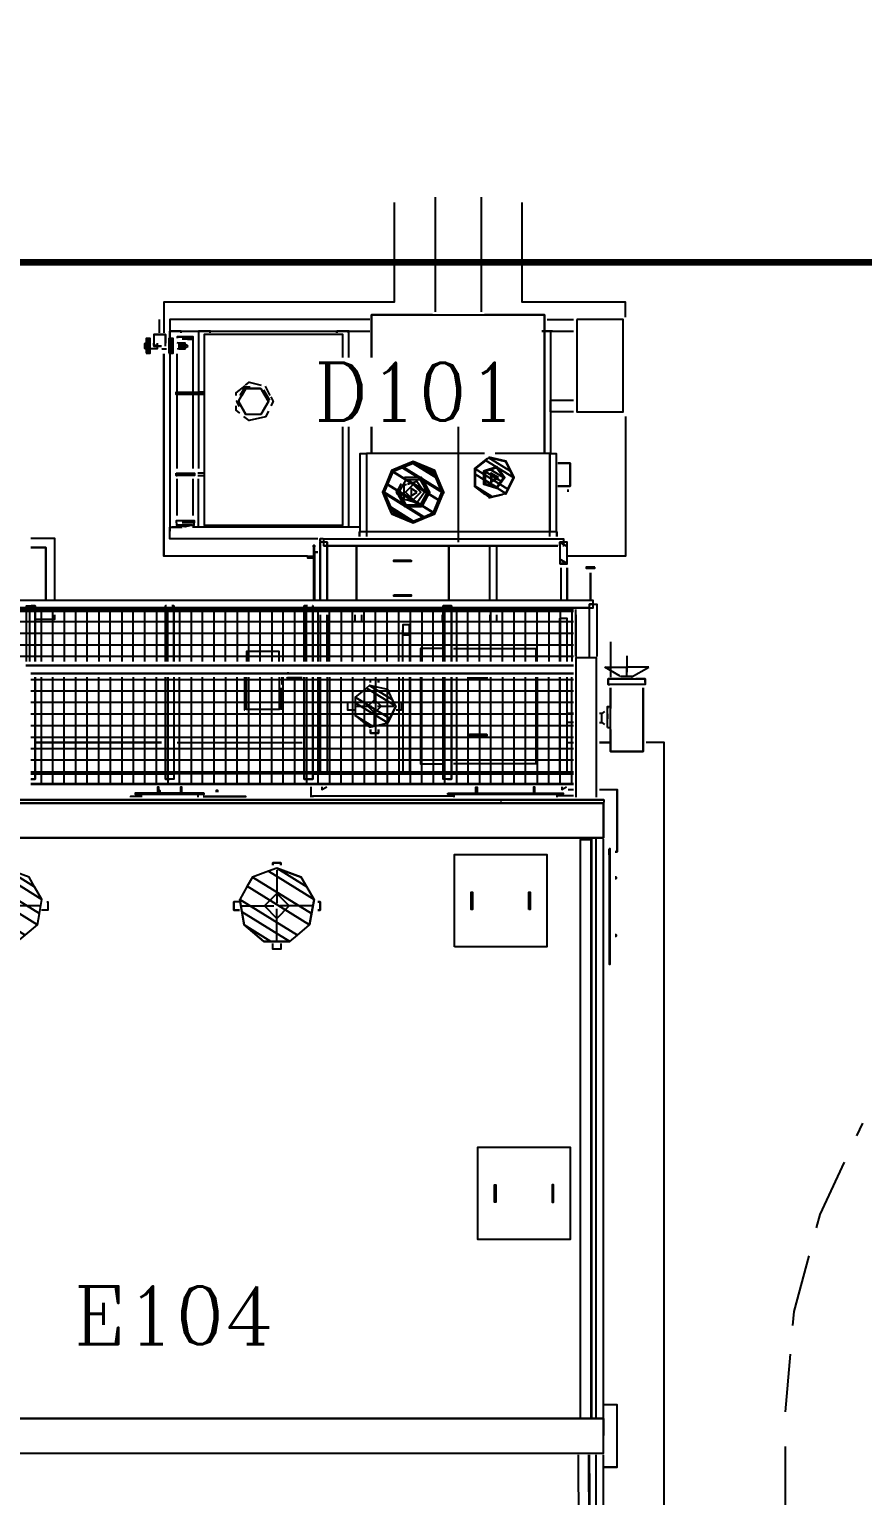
# Model space of a CAD drawing. Extents: x -57244 to 324435, y 15553 to 159369.
# Drawn here: x 77999 to 85223, y 43156 to 55857 of the extents above; entities that cross this region are included whole.
import ezdxf

# ---------------------------------------------------------------- set-up
doc = ezdxf.new("R2010")
doc.units = 0
doc.header["$LTSCALE"] = 2000
doc.header["$MEASUREMENT"] = 0
for name, pattern in [('DASHDOT', [1, 0.5, -0.25, 0, -0.25]), ('DASHED', [0.75, 0.5, -0.25]), ('HIDDEN', [0.375, 0.25, -0.125])]:
    doc.linetypes.add(name, pattern=pattern)
doc.layers.add('AREE PDL', color=7, linetype='CONTINUOUS', lineweight=100)
doc.layers.add('BASE', color=253, linetype='CONTINUOUS')
doc.styles.add('ROMANC', font='ROMANC', dxfattribs={"height": 0.2})

msp = doc.modelspace()

# ---------------------------------------------------------------- linework, layer by layer
at = {"layer": 'AREE PDL'}
msp.add_line((83760, 53837), (53072, 53837), dxfattribs=at)
msp.add_lwpolyline([(77752, 53837), (77752, 71949), (89323, 71949), (89323, 53837)], close=True, dxfattribs=at)
at = {"layer": 'BASE', "linetype": 'Continuous'}
for p, q in [((81516, 54403), (81516, 53409)), ((81916, 54403), (81916, 53409)), ((81916, 54403), (81916, 53409)), ((79166, 53494), (79166, 53228)), ((79129, 53228), (79129, 53344)), ((79129, 53228), (79129, 53344)), ((79306, 53244), (79216, 53244)), ((79216, 53228), (79216, 53244)), ((79316, 53244), (79216, 53244)), ((79235, 53244), (79325, 53244)), ((79566, 53244), (79466, 53244)), ((79506, 53244), (79596, 53244)), ((80756, 53244), (80666, 53244)), ((80666, 53244), (80766, 53244)), ((80771, 53244), (80681, 53244)), ((82443, 53244), (82516, 53244)), ((82506, 53244), (82443, 53244)), ((82506, 53244), (82443, 53244)), ((82516, 53244), (82443, 53244)), ((82443, 53244), (82516, 53244)), ((82489, 53344), (82715, 53344)), ((82489, 53344), (82715, 53344)), ((82534, 53244), (82489, 53244)), ((82489, 53244), (82715, 53244)), ((79001, 53093), (79001, 53135)), ((79144, 53114), (79079, 53114)), ((79129, 53114), (79144, 53114)), ((79294, 53138), (79280, 53141)), ((79421, 53174), (79370, 53174)), ((79166, 53047), (79166, 51294)), ((79216, 53047), (79216, 51556)), ((79294, 53090), (79280, 53088)), ((79281, 52053), (79281, 53047)), ((79506, 52714), (79461, 52714)), ((80084, 52641), (80031, 52731)), ((82516, 52634), (82516, 52544)), ((80048, 52501), (79904, 52468)), ((80966, 52415), (80966, 52189)), ((80966, 52189), (80966, 52415)), ((80922, 52184), (80922, 51511)), ((80922, 52184), (80922, 51465)), ((82512, 51465), (82512, 52184)), ((82512, 52184), (82512, 51511)), ((79271, 51994), (79280, 51994)), ((79281, 51646), (79281, 51963)), ((79421, 51646), (79421, 51963)), ((79506, 52014), (79461, 52014)), ((79461, 51994), (79506, 51994)), ((79461, 51994), (79506, 51994)), ((81247, 51963), (81254, 51974)), ((81405, 51963), (81449, 51886)), ((81940, 51916), (81940, 52034)), ((81181, 51848), (81195, 51872)), ((81223, 51921), (81221, 51917)), ((81221, 51917), (81223, 51921)), ((81591, 51848), (81585, 51833)), ((81981, 51800), (82100, 51827)), ((82100, 51827), (82037, 51812)), ((82666, 51872), (82666, 51851)), ((82666, 51872), (82666, 51851)), ((81107, 51737), (81133, 51675)), ((81223, 51775), (81246, 51737)), ((81449, 51810), (81407, 51737)), ((81526, 51691), (81564, 51782)), ((81178, 51645), (81174, 51646)), ((81268, 51607), (81326, 51583)), ((79216, 51544), (79216, 51511)), ((79306, 51544), (79235, 51544)), ((79316, 51544), (79235, 51544)), ((80862, 51544), (79415, 51544)), ((79566, 51544), (79466, 51544)), ((79566, 51544), (79466, 51544)), ((79566, 51544), (79476, 51544)), ((79566, 51544), (79566, 51556)), ((80521, 51420), (80521, 51444)), ((80545, 51444), (80521, 51444)), ((80666, 51544), (80666, 51556)), ((80766, 51556), (80766, 51544)), ((80860, 51465), (80860, 51504)), ((82566, 51504), (80866, 51504)), ((82572, 51504), (82572, 51465)), ((80551, 51383), (82579, 51383)), ((80835, 51375), (80835, 50923)), ((80835, 50923), (80835, 51375)), ((81635, 51375), (81635, 50923)), ((81635, 50923), (81635, 51375)), ((81991, 50923), (81991, 51375)), ((82051, 50923), (82051, 51375)), ((82630, 51383), (82624, 51383)), ((80471, 50923), (80471, 51239)), ((82661, 51230), (82598, 51230)), ((82607, 51194), (82607, 50923)), ((82662, 51194), (82662, 50923)), ((82662, 50923), (82662, 51194)), ((82864, 51149), (82864, 50923)), ((82864, 51149), (82864, 50923)), ((82864, 50923), (82864, 51149)), ((82864, 50923), (82864, 51149)), ((82864, 51149), (82864, 50923)), ((82864, 51149), (82864, 50923)), ((82864, 50923), (82864, 51149)), ((82864, 51149), (82864, 50923)), ((77098, 50818), (82715, 50818)), ((82715, 50826), (77109, 50826)), ((82850, 50847), (77135, 50847)), ((77976, 50863), (78049, 50863)), ((78049, 50818), (77976, 50818)), ((78001, 50833), (78001, 50381)), ((78101, 50833), (78101, 50381)), ((78201, 50833), (78201, 50381)), ((78301, 50833), (78301, 50381)), ((78401, 50833), (78401, 50381)), ((78501, 50381), (78501, 50833)), ((78601, 50833), (78601, 50381)), ((78701, 50381), (78701, 50833)), ((78801, 50833), (78801, 50381)), ((78901, 50381), (78901, 50833)), ((79001, 50381), (79001, 50833)), ((79101, 50833), (79101, 50381)), ((79180, 50863), (79180, 50381)), ((79253, 50818), (79180, 50818)), ((79201, 50381), (79201, 50833)), ((79253, 50863), (79235, 50863)), ((79253, 50381), (79253, 50863)), ((79301, 50833), (79301, 50381)), ((79401, 50833), (79401, 50381)), ((79501, 50381), (79501, 50833)), ((79601, 50381), (79601, 50833)), ((79701, 50381), (79701, 50833)), ((79801, 50833), (79801, 50381)), ((79901, 50381), (79901, 50833)), ((80001, 50381), (80001, 50833)), ((80101, 50833), (80101, 50381)), ((80201, 50381), (80201, 50833)), ((80301, 50381), (80301, 50833)), ((80456, 50818), (80383, 50818)), ((80401, 50381), (80401, 50833)), ((80456, 50863), (80456, 50381)), ((80501, 50833), (80501, 50381)), ((80601, 50381), (80601, 50833)), ((80701, 50833), (80701, 50381)), ((80801, 50381), (80801, 50833)), ((80901, 50381), (80901, 50833)), ((81001, 50381), (81001, 50833)), ((81101, 50381), (81101, 50833)), ((81201, 50381), (81201, 50833)), ((81301, 50833), (81301, 50381)), ((81401, 50833), (81401, 50381)), ((81501, 50381), (81501, 50833)), ((81659, 50863), (81586, 50863)), ((81586, 50818), (81659, 50818)), ((81601, 50381), (81601, 50833)), ((81701, 50833), (81701, 50381)), ((81801, 50381), (81801, 50833)), ((81901, 50381), (81901, 50833)), ((82001, 50381), (82001, 50833)), ((82101, 50381), (82101, 50833)), ((82201, 50381), (82201, 50833)), ((82301, 50381), (82301, 50833)), ((82401, 50381), (82401, 50833)), ((82501, 50833), (82501, 50381)), ((82601, 50833), (82601, 50381)), ((82701, 50833), (82701, 50381)), ((82736, 50426), (82736, 50833)), ((82855, 50879), (82917, 50879)), ((82886, 50878), (82886, 50910)), ((82715, 50726), (75709, 50726)), ((80520, 50787), (80520, 50381)), ((80520, 50787), (80520, 50381)), ((80582, 50381), (80582, 50787)), ((80582, 50787), (80582, 50381)), ((82598, 50381), (82598, 50754)), ((82736, 50787), (82736, 50426)), ((75709, 50626), (82715, 50626)), ((81236, 50381), (81236, 50652)), ((81296, 50652), (81296, 50607)), ((81296, 50607), (81296, 50381)), ((75709, 50526), (82715, 50526)), ((82715, 50426), (75709, 50426)), ((83178, 50432), (83178, 50332)), ((82715, 50348), (77969, 50348)), ((77969, 50348), (82715, 50348)), ((82823, 50413), (82736, 50413)), ((83121, 50255), (82988, 50332)), ((83178, 50332), (83178, 50290)), ((83178, 50245), (83178, 50332)), ((83217, 50245), (83368, 50332)), ((82715, 50278), (78014, 50278)), ((78014, 50278), (82715, 50278)), ((78014, 50226), (82715, 50226)), ((78101, 50245), (78101, 49318)), ((78201, 50245), (78201, 49318)), ((78301, 49318), (78301, 50245)), ((78401, 50245), (78401, 49318)), ((78501, 49318), (78501, 50245)), ((78601, 49318), (78601, 50245)), ((78701, 50245), (78701, 49318)), ((78801, 50245), (78801, 49318)), ((78901, 50245), (78901, 49318)), ((79001, 49318), (79001, 50245)), ((79101, 49318), (79101, 50245)), ((79180, 50245), (79180, 49363)), ((79180, 50245), (79180, 49363)), ((79201, 50245), (79201, 49318)), ((79253, 50245), (79253, 49363)), ((79301, 49318), (79301, 50245)), ((79401, 50245), (79401, 49318)), ((79501, 49318), (79501, 50245)), ((79601, 49318), (79601, 50245)), ((79701, 50245), (79701, 49318)), ((79801, 49318), (79801, 50245)), ((79883, 49966), (79883, 50245)), ((79901, 49318), (79901, 50245)), ((80001, 49318), (80001, 50245)), ((80101, 49318), (80101, 50245)), ((80201, 49318), (80201, 50245)), ((80240, 50290), (80240, 50281)), ((80364, 50241), (80240, 50241)), ((80301, 49318), (80301, 50245)), ((80383, 50245), (80383, 49363)), ((80401, 50245), (80401, 49318)), ((80456, 49363), (80456, 50245)), ((80501, 50245), (80501, 49318)), ((80520, 50245), (80520, 49432)), ((80520, 49432), (80520, 50245)), ((80582, 50245), (80582, 49432)), ((80582, 50245), (80582, 49432)), ((80601, 50245), (80601, 49318)), ((80701, 49318), (80701, 50245)), ((80801, 50245), (80801, 49318)), ((80901, 50245), (80901, 49318)), ((81001, 50245), (81001, 49318)), ((81026, 50200), (81026, 50226)), ((81101, 50245), (81101, 49318)), ((81201, 50245), (81201, 49318)), ((81236, 50245), (81236, 49432)), ((81296, 50245), (81296, 49432)), ((81301, 50245), (81301, 49318)), ((81401, 49318), (81401, 50245)), ((81501, 50245), (81501, 49318)), ((81586, 49363), (81586, 50245)), ((81601, 49318), (81601, 50245)), ((81659, 50245), (81659, 49363)), ((81701, 50245), (81701, 49318)), ((81801, 50245), (81801, 49318)), ((81901, 50245), (81901, 49318)), ((82001, 49318), (82001, 50245)), ((82101, 50245), (82101, 49318)), ((82201, 49318), (82201, 50245)), ((82301, 49318), (82301, 50245)), ((82401, 50245), (82401, 49318)), ((82501, 49318), (82501, 50245)), ((82598, 50245), (82598, 49432)), ((82598, 49432), (82598, 50245)), ((82601, 49318), (82601, 50245)), ((82661, 49432), (82661, 50245)), ((82701, 49318), (82701, 50245)), ((82736, 50245), (82736, 49206)), ((82715, 50126), (78014, 50126)), ((80991, 50019), (80991, 50161)), ((83037, 50155), (83037, 49974)), ((82715, 50026), (78014, 50026)), ((82715, 49926), (78014, 49926)), ((80184, 49963), (80184, 49963)), ((80824, 49994), (80966, 49994)), ((80991, 49827), (80991, 49969)), ((81016, 49994), (81158, 49994)), ((81176, 49994), (81106, 49850)), ((82715, 49932), (82669, 49932)), ((82986, 49949), (82962, 49932)), ((83012, 49992), (83031, 49992)), ((78014, 49826), (82715, 49826)), ((82715, 49852), (82669, 49852)), ((82962, 49852), (82986, 49836)), ((78014, 49726), (82715, 49726)), ((79144, 49679), (78059, 49679)), ((78059, 49679), (79144, 49679)), ((79280, 49679), (80364, 49679)), ((79280, 49679), (80364, 49679)), ((82669, 49679), (82715, 49679)), ((82669, 49679), (82715, 49679)), ((83031, 49679), (82941, 49679)), ((82941, 49679), (83031, 49679)), ((82715, 49626), (78014, 49626)), ((82715, 49526), (78014, 49526)), ((78014, 49426), (82715, 49426)), ((82715, 49409), (78014, 49409)), ((78014, 49409), (78049, 49409)), ((78014, 49409), (79189, 49409)), ((79189, 49409), (78014, 49409)), ((79180, 49409), (79253, 49409)), ((80410, 49409), (79235, 49409)), ((80410, 49409), (79235, 49409)), ((80456, 49409), (80383, 49409)), ((82715, 49409), (80455, 49409)), ((80455, 49409), (82715, 49409)), ((81586, 49409), (81659, 49409)), ((78014, 49363), (78049, 49363)), ((78014, 49326), (82715, 49326)), ((82715, 49318), (78014, 49318)), ((82715, 49318), (78014, 49318)), ((78014, 49318), (82715, 49318)), ((79180, 49363), (79214, 49363)), ((79253, 49363), (79218, 49363)), ((80441, 49206), (80441, 49296)), ((80441, 49206), (80441, 49296)), ((81620, 49363), (81586, 49363)), ((81659, 49363), (81586, 49363)), ((81870, 49292), (81870, 49251)), ((82976, 49154), (75456, 49154)), ((78963, 49213), (78876, 49213)), ((78916, 49242), (78916, 49233)), ((79506, 49213), (79876, 49213)), ((81626, 49242), (81626, 49233)), ((82715, 49219), (82579, 49219)), ((82669, 49274), (82715, 49274)), ((82914, 43827), (82914, 48844)), ((82976, 43827), (82976, 48844)), ((83026, 48708), (83026, 48759)), ((80145, 48591), (80356, 48515)), ((80145, 48573), (80145, 48289)), ((80468, 48321), (80429, 48100)), ((78096, 48264), (77811, 48264)), ((79836, 48264), (80120, 48264)), ((80145, 47954), (80145, 48239)), ((80455, 48264), (80170, 48264)), ((77898, 47956), (78070, 48100)), ((75456, 43824), (82976, 43824)), ((82976, 43824), (82976, 43678)), ((83096, 43944), (82986, 43944)), ((75456, 43524), (82976, 43524)), ((82756, 43511), (82776, 39986)), ((82846, 43511), (82866, 39986)), ((82846, 43511), (82866, 39986)), ((82876, 39986), (82856, 43511)), ((82876, 39986), (82856, 43511)), ((82914, 39986), (82914, 43511)), ((82976, 39986), (82976, 43511)), ((83096, 43404), (82986, 43404))]:
    msp.add_line(p, q, dxfattribs=at)
at = {"layer": 'BASE', "linetype": 'DASHDOT'}
for p, q in [((81716, 52414), (81716, 51234)), ((83037, 50551), (83037, 50245))]:
    msp.add_line(p, q, dxfattribs=at)
at = {"layer": 'BASE', "linetype": 'DASHED'}
msp.add_line((84553, 32083), (84553, 43883), dxfattribs=at)
at = {"layer": 'BASE', "linetype": 'Continuous'}
for points in [[(81161, 54358), (81161, 53494), (79166, 53494), (79166, 53228)], [(83166, 53364), (83166, 53494), (82271, 53494), (82271, 54358)], [(81494, 53384), (80966, 53384), (80966, 53015)], [(80966, 53015), (80966, 53384), (82466, 53384), (82466, 52189)], [(82466, 52189), (82466, 53384), (81946, 53384)], [(80952, 53344), (79216, 53344), (79216, 53244), (80952, 53244)], [(80952, 53344), (79216, 53344), (79216, 53273)], [(79216, 53183), (79216, 53244), (79306, 53244)], [(79316, 53228), (79316, 53244), (79216, 53244), (79216, 53183)], [(79566, 53228), (79566, 53244), (79466, 53244), (79466, 52053)], [(79566, 53228), (79566, 53244), (79476, 53244)], [(80666, 53228), (80666, 53244), (80766, 53244), (80766, 53015)], [(80766, 53228), (80766, 53244), (80666, 53244), (80666, 53228)], [(80766, 53244), (80666, 53244), (80666, 53244)], [(80666, 53228), (80666, 53244), (80756, 53244)], [(82443, 53244), (82516, 53244), (82516, 52189)], [(79009, 53135), (79001, 53135), (79001, 53114), (79001, 53093), (79009, 53093)], [(79009, 53135), (79001, 53135), (79001, 53114), (79001, 53093), (79009, 53093)], [(79107, 53138), (79107, 53114), (79107, 53089), (79047, 53089), (79047, 53114), (79047, 53139), (79054, 53139)], [(79179, 53114), (79179, 53214), (79079, 53214), (79079, 53114), (79144, 53114)], [(79079, 53214), (79179, 53214), (79179, 53138)], [(79107, 53119), (79079, 53119), (79079, 53138)], [(79150, 53092), (79150, 53089), (79189, 53089)], [(79210, 53138), (79210, 53114), (79210, 53092)], [(79228, 53138), (79228, 53114), (79228, 53092)], [(79246, 53092), (79246, 53114), (79246, 53138)], [(79246, 53092), (79246, 53114), (79246, 53138)], [(79281, 53194), (79351, 53194), (79421, 53194)], [(79370, 53174), (79421, 53174), (79421, 53194), (79351, 53194), (79281, 53194), (79281, 53183)], [(79421, 52053), (79421, 53174), (79351, 53174), (79325, 53174)], [(80716, 53015), (80716, 53214), (79516, 53214), (79516, 52053)], [(80716, 53015), (80716, 53214), (79516, 53214), (79516, 51564), (80716, 51564), (80716, 52415)], [(80410, 51294), (79166, 51294), (79166, 53047)], [(79216, 53047), (79216, 51544), (79316, 51544), (79316, 51556)], [(79280, 52694), (79271, 52694), (79271, 52714), (79280, 52714)], [(79506, 52694), (79431, 52694), (79431, 52714), (79506, 52714)], [(79867, 52770), (79789, 52708), (79789, 52686)], [(79816, 52641), (79877, 52747), (80007, 52747), (80072, 52634), (80007, 52522), (79877, 52522), (79812, 52634)], [(79827, 52686), (79870, 52760), (79913, 52760)], [(79842, 52686), (79877, 52747), (80003, 52747)], [(80003, 52747), (79877, 52747), (79842, 52686)], [(79874, 52776), (79904, 52800), (80009, 52776)], [(80024, 52550), (80072, 52634), (80016, 52731)], [(80016, 52731), (80072, 52634), (80024, 52550)], [(80087, 52686), (80048, 52767), (80048, 52767)], [(79789, 52595), (79789, 52560), (79822, 52534)], [(79822, 52591), (79797, 52634), (79801, 52641)], [(79877, 52522), (79812, 52634), (79816, 52641)], [(79816, 52641), (79812, 52634), (79877, 52522)], [(80093, 52673), (80112, 52634), (80093, 52595)], [(82715, 52544), (82516, 52544), (82516, 52644), (82715, 52644)], [(82534, 52544), (82516, 52544), (82516, 52644)], [(82715, 52544), (82516, 52544), (82516, 52634)], [(80072, 52550), (80048, 52501), (79904, 52468), (79859, 52505)], [(83166, 52505), (83166, 51294), (82669, 51294)], [(79516, 51963), (79516, 51564), (80716, 51564), (80716, 52415)], [(80766, 52415), (80766, 51544), (80666, 51544), (80666, 51556)], [(80867, 51511), (80867, 52184), (80922, 52184), (80922, 51511)], [(80867, 51511), (80867, 52184), (80922, 52184), (80922, 51511)], [(81946, 52184), (80922, 52184), (80922, 51465)], [(81268, 52089), (81326, 52113), (81494, 52044)], [(81972, 52143), (81859, 52053), (81859, 51897), (81947, 51827)], [(82127, 51833), (82133, 51834), (82201, 51975), (82133, 52116), (81981, 52151)], [(82512, 51511), (82512, 52184), (82037, 52184)], [(82512, 51465), (82512, 52184), (82567, 52184), (82567, 51511)], [(82579, 52101), (82687, 52101), (82687, 51901), (82579, 51901)], [(82579, 51901), (82687, 51901), (82687, 52101), (82579, 52101)], [(79566, 51556), (79566, 51544), (79466, 51544), (79466, 51963)], [(81178, 52052), (81139, 52036), (81127, 52008)], [(81219, 51782), (81254, 51723), (81399, 51723), (81471, 51848), (81399, 51974), (81254, 51974), (81247, 51963)], [(82065, 52053), (82121, 51975), (82052, 51880), (81940, 51916), (81940, 52034), (82052, 52070)], [(81946, 52036), (82052, 52070), (82121, 51975), (82052, 51880), (81946, 51914)], [(81221, 51917), (81181, 51848), (81219, 51782)], [(81193, 51827), (81181, 51848), (81195, 51872)], [(81268, 51915), (81245, 51907), (81245, 51789), (81268, 51782)], [(81268, 51857), (81260, 51848), (81268, 51840)], [(81277, 51917), (81357, 51943), (81426, 51848), (81357, 51753), (81269, 51782)], [(81314, 51795), (81326, 51782), (81392, 51848), (81326, 51914)], [(79280, 51584), (79275, 51584), (79275, 51604), (79351, 51604), (79427, 51604), (79427, 51584), (79351, 51584), (79325, 51584)], [(79280, 51584), (79275, 51584), (79275, 51564), (79351, 51564), (79427, 51564), (79427, 51584), (79415, 51584)], [(78222, 50923), (78222, 51448), (78014, 51448)], [(78222, 50923), (78222, 51448), (78014, 51448)], [(80500, 51444), (79216, 51444), (79216, 51544), (79325, 51544)], [(79415, 51563), (79351, 51549), (79281, 51564), (79351, 51564), (79415, 51564)], [(79415, 51564), (79351, 51564), (79281, 51564)], [(79566, 51544), (79566, 51544), (79466, 51544)], [(80545, 51444), (80521, 51444), (80521, 51442), (80521, 51420)], [(82579, 51383), (80551, 51383), (80551, 51445), (82630, 51445), (82630, 51383), (82624, 51383)], [(80756, 51544), (80666, 51544), (80666, 51556)], [(82572, 51465), (82572, 51504), (80860, 51504), (80860, 51465)], [(78014, 51368), (78142, 51368), (78142, 50923)], [(78142, 50923), (78142, 51368), (78014, 51368)], [(80462, 51375), (80462, 51385), (80471, 51385), (80471, 51375)], [(80471, 50923), (80471, 51385), (80462, 51385), (80462, 50923)], [(80500, 51330), (80471, 51330), (80471, 50923)], [(80471, 51330), (80471, 51330), (80500, 51330)], [(80520, 50923), (80520, 51414), (80520, 51415)], [(80582, 51415), (80520, 51415), (80520, 50923)], [(80582, 50923), (80582, 51414), (80582, 51415), (80582, 50923)], [(82598, 51383), (82598, 51415), (82630, 51415), (82630, 51415)], [(80455, 51291), (80412, 51291), (80412, 51279), (80455, 51279)], [(80455, 51291), (80412, 51291), (80412, 51279)], [(77135, 50847), (82886, 50847), (82886, 50910), (77191, 50910)], [(77976, 50381), (77976, 50863), (78049, 50863), (78049, 50381)], [(78049, 50381), (78049, 50863), (78015, 50863)], [(79189, 50863), (79180, 50863), (79180, 50381)], [(79180, 50381), (79180, 50863), (79189, 50863)], [(79235, 50863), (79253, 50863), (79253, 50381)], [(80410, 50863), (80383, 50863), (80383, 50381)], [(80410, 50863), (80383, 50863), (80383, 50381)], [(80383, 50381), (80383, 50863), (80410, 50863)], [(80456, 50381), (80456, 50863), (80455, 50863)], [(80455, 50863), (80456, 50863), (80456, 50381)], [(80456, 50381), (80456, 50863), (80455, 50863)], [(81659, 50381), (81659, 50863), (81586, 50863), (81586, 50381)], [(81586, 50381), (81586, 50863), (81620, 50863)], [(81625, 50863), (81659, 50863), (81659, 50381)], [(81659, 50381), (81659, 50863), (81625, 50863)], [(82855, 50426), (82855, 50879), (82917, 50879), (82917, 50426)], [(82855, 50847), (82855, 50879), (82886, 50879)], [(82886, 50879), (82855, 50879), (82855, 50867)], [(78059, 50748), (78222, 50748), (78222, 50787)], [(78059, 50748), (78222, 50748), (78222, 50787)], [(80821, 50787), (80821, 50729), (80881, 50729), (80881, 50787)], [(81296, 50607), (81296, 50699), (81236, 50699), (81236, 50607)], [(81585, 50729), (81581, 50729), (81581, 50787)], [(81991, 50787), (81991, 50729), (82051, 50729), (82051, 50787)], [(82661, 50381), (82661, 50755), (82598, 50755), (82598, 50381)], [(81236, 50652), (81236, 50614), (81296, 50614)], [(80165, 50381), (80165, 50469), (79883, 50469), (79883, 50381)], [(81585, 50494), (81391, 50494), (81391, 50381)], [(81675, 50494), (82391, 50494), (82391, 50381)], [(82916, 49206), (82916, 50413), (82736, 50413), (82736, 49206)], [(82916, 50413), (82736, 50413), (82736, 50381)], [(82916, 49206), (82916, 50413), (82829, 50413)], [(82988, 50332), (83044, 50332), (83178, 50332)], [(82988, 50332), (83044, 50332), (83178, 50332)], [(83368, 50332), (83312, 50332), (83178, 50332)], [(83368, 50332), (83312, 50332), (83178, 50332)], [(78014, 49363), (78049, 49363), (78049, 50245)], [(78049, 50245), (78049, 49363), (78015, 49363)], [(79253, 50245), (79253, 49363), (79180, 49363), (79180, 50245)], [(79864, 50245), (79864, 49963), (79867, 49963)], [(79864, 50245), (79864, 49963), (79867, 49963)], [(80165, 50245), (80165, 49966), (79883, 49966), (79883, 50245)], [(80190, 50200), (80190, 50185), (80184, 50185)], [(80190, 50185), (80190, 50222), (80190, 50245)], [(80240, 50245), (80240, 50241), (80229, 50233)], [(80456, 50245), (80456, 49363), (80383, 49363), (80383, 50245)], [(80383, 49363), (80456, 49363), (80456, 50245)], [(80383, 50245), (80383, 49363), (80417, 49363)], [(80422, 49363), (80456, 49363), (80456, 50245)], [(80956, 50200), (80956, 50226), (81026, 50226), (81026, 50200)], [(81391, 50245), (81391, 49494), (81585, 49494)], [(81659, 50245), (81659, 49363), (81586, 49363), (81586, 50245)], [(81625, 49363), (81659, 49363), (81659, 50245)], [(82391, 50245), (82391, 49494), (81675, 49494)], [(81816, 50245), (81816, 50238), (81966, 50238), (81966, 50245)], [(81966, 50245), (81966, 50238), (81816, 50238), (81816, 50245)], [(83121, 50232), (83018, 50232), (83018, 50182), (83031, 50182)], [(83228, 50252), (83178, 50252), (83128, 50252)], [(83128, 50245), (83128, 50252), (83178, 50252), (83228, 50252), (83228, 50245)], [(83338, 50200), (83338, 50232), (83257, 50232)], [(80184, 49963), (80184, 49963), (80184, 50155)], [(83319, 50155), (83319, 49602), (83037, 49602), (83037, 50155)], [(83037, 49793), (83037, 49602), (83319, 49602), (83319, 50155)], [(80816, 49959), (80759, 49959), (80759, 50029), (80816, 50029)], [(81178, 50029), (81223, 50029), (81223, 49959), (81178, 49959)], [(81178, 50029), (81223, 50029), (81223, 49959), (81178, 49959)], [(82941, 49852), (82962, 49852), (82962, 49892), (82962, 49932), (82941, 49932)], [(83012, 49811), (83012, 49923), (83012, 49992), (83012, 49974)], [(83012, 49929), (83012, 49923), (83012, 49884)], [(83012, 49929), (83012, 49892), (83012, 49884)], [(81026, 49793), (81026, 49762), (80956, 49762), (80956, 49793)], [(80956, 49793), (80956, 49762), (81026, 49762), (81026, 49793)], [(83012, 49811), (83012, 49811), (83031, 49811)], [(74931, 38133), (74931, 34689), (83501, 34689), (83501, 49679), (83347, 49679)], [(74931, 38133), (74931, 34689), (83501, 34689), (83501, 49679), (83347, 49679)], [(79122, 49251), (79122, 49292), (79110, 49292), (79110, 49251)], [(79122, 49251), (79122, 49292), (79110, 49292)], [(79322, 49251), (79322, 49292), (79310, 49292), (79310, 49251)], [(80535, 49296), (80535, 49272), (80577, 49296)], [(81870, 49251), (81870, 49292), (81882, 49292), (81882, 49251)], [(82382, 49251), (82382, 49292), (82370, 49292), (82370, 49251)], [(82614, 49296), (82614, 49272), (82655, 49296)], [(75452, 49160), (75452, 49183), (79216, 49183), (82980, 49183), (82980, 49160)], [(82980, 49183), (79216, 49183), (75452, 49183)], [(75456, 49154), (75456, 48854), (82976, 48854), (82976, 49154)], [(78963, 49213), (78876, 49213), (78876, 49206)], [(78971, 49206), (78971, 49233), (79461, 49233), (79461, 49206)], [(79132, 49251), (79132, 49263), (79120, 49263)], [(79120, 49251), (79120, 49263), (79132, 49263), (79132, 49251)], [(79876, 49206), (79876, 49213), (79506, 49213)], [(79632, 49251), (79632, 49263), (79620, 49263), (79620, 49251)], [(79632, 49251), (79632, 49263), (79620, 49263), (79620, 49251)], [(80457, 49206), (80457, 49219), (81675, 49219)], [(81681, 49206), (81681, 49233), (82571, 49233), (82571, 49206)], [(82082, 49174), (82089, 49174), (82089, 49179), (82082, 49179)], [(82941, 49274), (83096, 49274), (83096, 48734), (83076, 48734)], [(83076, 48734), (83096, 48734), (83096, 49274)], [(82976, 48999), (82976, 48854), (75456, 48854)], [(82976, 48999), (82976, 48854), (75456, 48854), (75456, 48999)], [(82876, 43827), (82876, 48839), (82776, 48839)], [(82776, 43827), (82776, 48839), (82866, 48839), (82866, 43827)], [(82876, 43827), (82876, 48839), (82866, 48839), (82866, 43827)], [(83026, 47805), (83026, 47759), (83035, 47759), (83035, 48759)], [(80110, 48618), (80110, 48638), (80180, 48638), (80180, 48618)], [(80180, 48618), (80180, 48638), (80110, 48638), (80110, 48618)], [(83076, 48515), (83085, 48515), (83085, 48503), (83076, 48503)], [(83076, 48503), (83085, 48503), (83085, 48515), (83076, 48515)], [(78150, 48299), (78161, 48299), (78161, 48229), (78105, 48229)], [(79822, 48229), (79771, 48229), (79771, 48299)], [(79822, 48299), (79771, 48299), (79771, 48229), (79822, 48229)], [(80257, 47956), (80033, 47956), (79862, 48100), (79823, 48321)], [(80500, 48299), (80520, 48299), (80520, 48229), (80500, 48229)], [(80500, 48229), (80520, 48229), (80520, 48299), (80500, 48299)], [(83076, 48003), (83085, 48003), (83085, 48015), (83076, 48015)], [(83085, 48015), (83085, 48003), (83076, 48003)], [(80180, 47940), (80180, 47889), (80110, 47889), (80110, 47940)], [(80180, 47940), (80180, 47889), (80110, 47889), (80110, 47940)], [(75456, 43824), (82976, 43824), (82976, 43678)], [(82986, 43404), (83096, 43404), (83096, 43944), (82986, 43944)]]:
    msp.add_lwpolyline(points, dxfattribs=at)
for points in [[(82746, 53344), (82746, 52544), (83146, 52544), (83146, 53344)], [(79375, 53114), (79339, 53135), (79339, 53093)], [(79271, 52694), (79271, 52714), (79431, 52714), (79431, 52694)], [(79271, 52014), (79431, 52014), (79431, 51994), (79271, 51994)], [(82066, 51975), (81999, 52014), (81999, 51936)], [(82051, 51975), (82006, 52001), (82006, 51949)], [(81326, 51782), (81392, 51848), (81326, 51914), (81260, 51848)], [(81361, 51848), (81309, 51879), (81309, 51818)], [(81310, 51260), (81310, 51248), (81160, 51248), (81160, 51260)], [(82901, 51199), (82826, 51199), (82826, 51190), (82901, 51190)], [(81160, 50960), (81310, 50960), (81310, 50948), (81160, 50948)], [(81160, 50960), (81310, 50960), (81310, 50948), (81160, 50948)], [(83018, 50182), (83018, 50232), (83338, 50232), (83338, 50182)], [(80991, 50051), (81048, 49994), (80991, 49937), (80933, 49994)], [(80933, 49994), (80991, 50051), (81048, 49994), (80991, 49937)], [(81966, 49750), (81816, 49750), (81816, 49738), (81966, 49738)], [(81966, 49738), (81816, 49738), (81816, 49750), (81966, 49750)], [(75456, 49154), (82976, 49154), (82976, 48854), (75456, 48854)], [(79516, 49242), (78916, 49242), (78916, 49233), (79516, 49233)], [(81626, 49242), (82626, 49242), (82626, 49233), (81626, 49233)], [(81686, 47909), (81686, 48709), (82486, 48709), (82486, 47909)], [(83026, 48759), (83026, 47759), (83035, 47759), (83035, 48759)], [(80145, 48371), (80253, 48264), (80145, 48156), (80038, 48264)], [(80253, 48264), (80145, 48371), (80038, 48264), (80145, 48156)], [(81842, 48234), (81830, 48234), (81830, 48384), (81842, 48384)], [(81830, 48384), (81842, 48384), (81842, 48234), (81830, 48234)], [(82330, 48234), (82330, 48384), (82342, 48384), (82342, 48234)], [(81886, 46174), (82686, 46174), (82686, 45374), (81886, 45374)], [(81886, 45374), (81886, 46174), (82686, 46174), (82686, 45374)], [(82042, 45699), (82030, 45699), (82030, 45849), (82042, 45849)], [(82030, 45849), (82042, 45849), (82042, 45699), (82030, 45699)], [(82542, 45699), (82542, 45849), (82530, 45849), (82530, 45699)], [(82530, 45699), (82542, 45699), (82542, 45849), (82530, 45849)], [(82976, 43824), (75456, 43824), (75456, 43524), (82976, 43524)]]:
    msp.add_lwpolyline(points, close=True, dxfattribs=at)
at = {"layer": 'BASE', "linetype": 'HIDDEN'}
msp.add_lwpolyline([(84553, 43883), (84629, 44751), (84854, 45593), (85223, 46383)], dxfattribs=at)
at = {"layer": 'BASE', "linetype": 'Continuous'}
for p in [(79566, 53244), (78049, 49409), (79253, 49409), (80456, 49409), (81659, 49409)]:
    msp.add_point(p, dxfattribs=at)

# ---------------------------------------------------------------- texts
at = {"layer": 'BASE', "linetype": 'Continuous', "style": 'ROMANC'}
for s, p in [('D101', (80468, 52469)), ('E104', (78385, 44469))]:
    msp.add_text(s, height=500, dxfattribs=at).set_placement(p)

# ---------------------------------------------------------------- meshes
at = {"layer": 'BASE', "linetype": 'Continuous'}
mesh = msp.add_polyface(dxfattribs=at)
corners = [(79011, 53051), (79011, 53062), (79029, 53051), (79011, 53114), (79029, 53103), (79029, 53114), (79011, 53125), (79029, 53114), (79029, 53167), (79011, 53178), (79029, 53178)]
mesh.append_faces([[corners[k] for k in face] for face in [(0, 0, 2, 1), (1, 2, 4, 3), (3, 4, 7, 6), (6, 5, 8, 9), (9, 8, 10, 10)]], dxfattribs={"vtx0": -1, "vtx2": -1})
mesh = msp.add_polyface(dxfattribs=at)
corners = [(79029, 53051), (79047, 53051), (79029, 53062), (79029, 53114), (79047, 53103), (79029, 53114), (79029, 53125), (79047, 53114), (79029, 53178), (79047, 53167), (79047, 53178)]
mesh.append_faces([[corners[k] for k in face] for face in [(0, 0, 1, 2), (2, 1, 4, 5), (3, 4, 7, 6), (6, 7, 9, 8), (8, 9, 10, 10)]], dxfattribs={"vtx0": -1, "vtx2": -1})
mesh = msp.add_polyface(dxfattribs=at)
corners = [(79210, 53051), (79210, 53062), (79228, 53051), (79210, 53114), (79228, 53103), (79210, 53114), (79228, 53114), (79210, 53125), (79228, 53167), (79210, 53178), (79228, 53178)]
mesh.append_faces([[corners[k] for k in face] for face in [(0, 0, 2, 1), (1, 2, 4, 3), (5, 4, 6, 7), (7, 6, 8, 9), (9, 8, 10, 10)]], dxfattribs={"vtx0": -1, "vtx2": -1})
mesh = msp.add_polyface(dxfattribs=at)
corners = [(79228, 53051), (79246, 53051), (79228, 53062), (79228, 53114), (79246, 53103), (79228, 53114), (79228, 53125), (79246, 53114), (79228, 53178), (79246, 53167), (79246, 53178)]
mesh.append_faces([[corners[k] for k in face] for face in [(0, 0, 1, 2), (2, 1, 4, 5), (3, 4, 7, 6), (6, 7, 9, 8), (8, 9, 10, 10)]], dxfattribs={"vtx0": -1, "vtx2": -1})
mesh = msp.add_polyface(dxfattribs=at)
corners = [(79294, 53090), (79333, 53090), (79294, 53114), (79351, 53090), (79294, 53126), (79351, 53090), (79294, 53138), (79351, 53103), (79312, 53138), (79351, 53114), (79351, 53138)]
mesh.append_faces([[corners[k] for k in face] for face in [(0, 0, 1, 2), (2, 1, 3, 4), (4, 5, 7, 6), (6, 7, 9, 8), (8, 9, 10, 10)]], dxfattribs={"vtx0": -1, "vtx2": -1})
mesh = msp.add_polyface(dxfattribs=at)
corners = [(81139, 51661), (81117, 51713), (81326, 51583), (81061, 51848), (81423, 51624), (81513, 51661), (81092, 51922), (81513, 51661), (81560, 51774), (81139, 52036), (81591, 51848), (81229, 52073), (81535, 51984), (81326, 52113), (81513, 52036)]
mesh.append_faces([[corners[k] for k in face] for face in [(0, 0, 2, 1), (1, 2, 4, 3), (3, 4, 7, 6), (6, 5, 8, 9), (9, 8, 10, 11), (11, 10, 12, 13), (13, 12, 14, 14)]], dxfattribs={"vtx0": -1, "vtx2": -1})
mesh = msp.add_polyface(dxfattribs=at)
corners = [(81149, 51671), (81129, 51720), (81326, 51598), (81076, 51848), (81418, 51636), (81105, 51918), (81503, 51671), (81149, 52025), (81547, 51778), (81149, 52025), (81576, 51848), (81234, 52060), (81523, 51976), (81326, 52098), (81503, 52025)]
mesh.append_faces([[corners[k] for k in face] for face in [(0, 0, 2, 1), (1, 2, 4, 3), (3, 4, 6, 5), (5, 6, 8, 7), (9, 8, 10, 11), (11, 10, 12, 13), (13, 12, 14, 14)]], dxfattribs={"vtx0": -1, "vtx2": -1})
mesh = msp.add_polyface(dxfattribs=at)
corners = [(81149, 51671), (81326, 51598), (81129, 51720), (81326, 51598), (81076, 51848), (81418, 51636), (81105, 51918), (81503, 51671), (81149, 52025), (81547, 51778), (81234, 52060), (81576, 51848), (81326, 52098), (81523, 51976), (81503, 52025)]
mesh.append_faces([[corners[k] for k in face] for face in [(0, 0, 1, 2), (2, 3, 5, 4), (4, 5, 7, 6), (6, 7, 9, 8), (8, 9, 11, 10), (10, 11, 13, 12), (12, 13, 14, 14)]], dxfattribs={"vtx0": -1, "vtx2": -1})
mesh = msp.add_polyface(dxfattribs=at)
corners = [(81982, 51805), (81863, 51899), (82007, 51810), (81863, 51899), (81863, 52004), (82130, 51838), (81863, 52051), (82148, 51875), (81955, 52124), (82196, 51975), (81982, 52146), (82170, 52029), (82130, 52112)]
mesh.append_faces([[corners[k] for k in face] for face in [(0, 0, 2, 3), (1, 2, 5, 4), (4, 5, 7, 6), (6, 7, 9, 8), (8, 9, 11, 10), (10, 11, 12, 12)]], dxfattribs={"vtx0": -1, "vtx2": -1})
mesh = msp.add_polyface(dxfattribs=at)
corners = [(81982, 51805), (81863, 51899), (82007, 51810), (81863, 51899), (81863, 52004), (82130, 51838), (81863, 52051), (82148, 51875), (81955, 52124), (82196, 51975), (81982, 52146), (82170, 52029), (82130, 52112)]
mesh.append_faces([[corners[k] for k in face] for face in [(0, 0, 2, 3), (1, 2, 5, 4), (4, 5, 7, 6), (6, 7, 9, 8), (8, 9, 11, 10), (10, 11, 12, 12)]], dxfattribs={"vtx0": -1, "vtx2": -1})
mesh = msp.add_polyface(dxfattribs=at)
corners = [(81264, 51740), (81201, 51848), (81376, 51740), (81201, 51848), (81389, 51740), (81204, 51854), (81448, 51842), (81264, 51956), (81451, 51848), (81276, 51956), (81389, 51956)]
mesh.append_faces([[corners[k] for k in face] for face in [(0, 0, 2, 1), (3, 2, 4, 5), (5, 4, 6, 7), (7, 6, 8, 9), (9, 8, 10, 10)]], dxfattribs={"vtx0": -1, "vtx2": -1})
mesh = msp.add_polyface(dxfattribs=at)
corners = [(81264, 51740), (81264, 51740), (81201, 51848), (81376, 51740), (81204, 51854), (81389, 51740), (81264, 51956), (81448, 51842), (81276, 51956), (81451, 51848), (81389, 51956)]
mesh.append_faces([[corners[k] for k in face] for face in [(0, 1, 3, 2), (2, 3, 5, 4), (4, 5, 7, 6), (6, 7, 9, 8), (8, 9, 10, 10)]], dxfattribs={"vtx0": -1, "vtx2": -1})
mesh = msp.add_polyface(dxfattribs=at)
corners = [(81950, 51924), (81950, 51924), (82048, 51892), (81950, 51953), (82085, 51943), (81950, 52027), (82109, 51975), (82000, 52043), (82048, 52058)]
mesh.append_faces([[corners[k] for k in face] for face in [(0, 1, 2, 3), (3, 2, 4, 5), (5, 4, 6, 7), (7, 6, 8, 8)]], dxfattribs={"vtx0": -1, "vtx2": -1})
mesh = msp.add_polyface(dxfattribs=at)
corners = [(81950, 51924), (81950, 51924), (81950, 51953), (82048, 51892), (81950, 52027), (82085, 51943), (82000, 52043), (82109, 51975), (82048, 52058)]
mesh.append_faces([[corners[k] for k in face] for face in [(0, 1, 3, 2), (2, 3, 5, 4), (4, 5, 7, 6), (6, 7, 8, 8)]], dxfattribs={"vtx0": -1, "vtx2": -1})
mesh = msp.add_polyface(dxfattribs=at)
corners = [(82598, 51228), (82602, 51228), (82598, 51230), (82661, 51228), (82598, 51267), (82661, 51228), (82598, 51269), (82661, 51230), (82598, 51415), (82661, 51377), (82661, 51415)]
mesh.append_faces([[corners[k] for k in face] for face in [(0, 0, 1, 2), (2, 1, 3, 4), (4, 5, 7, 6), (6, 7, 9, 8), (8, 9, 10, 10)]], dxfattribs={"vtx0": -1, "vtx2": -1})
mesh = msp.add_polyface(dxfattribs=at)
corners = [(80949, 49814), (80976, 49820), (80824, 49914), (81106, 49850), (80824, 50024), (80824, 50074), (81124, 49888), (80824, 50074), (80921, 50152), (81176, 49994), (80949, 50175), (81148, 50051), (81106, 50139)]
mesh.append_faces([[corners[k] for k in face] for face in [(0, 0, 1, 2), (2, 1, 3, 4), (4, 3, 6, 7), (5, 6, 9, 8), (8, 9, 11, 10), (10, 11, 12, 12)]], dxfattribs={"vtx0": -1, "vtx2": -1})
mesh = msp.add_polyface(dxfattribs=at)
corners = [(77674, 47956), (77502, 48100), (77735, 47956), (77502, 48100), (77898, 47956), (77482, 48214), (77963, 48011), (77464, 48321), (78070, 48100), (77530, 48435), (78087, 48198), (77576, 48515), (78109, 48321), (77714, 48565), (78045, 48431), (77786, 48591), (77997, 48515)]
mesh.append_faces([[corners[k] for k in face] for face in [(0, 0, 2, 1), (3, 2, 4, 5), (5, 4, 6, 7), (7, 6, 8, 9), (9, 8, 10, 11), (11, 10, 12, 13), (13, 12, 14, 15), (15, 14, 16, 16)]], dxfattribs={"vtx0": -1, "vtx2": -1})
mesh = msp.add_polyface(dxfattribs=at)
corners = [(80033, 47956), (80094, 47956), (79862, 48100), (80257, 47956), (79842, 48214), (79823, 48321), (80323, 48011), (79823, 48321), (79889, 48435), (80429, 48100), (79935, 48515), (80446, 48198), (80074, 48565), (80468, 48321), (80145, 48591), (80404, 48431), (80356, 48515)]
mesh.append_faces([[corners[k] for k in face] for face in [(0, 0, 1, 2), (2, 1, 3, 4), (4, 3, 6, 7), (5, 6, 9, 8), (8, 9, 11, 10), (10, 11, 13, 12), (12, 13, 15, 14), (14, 15, 16, 16)]], dxfattribs={"vtx0": -1, "vtx2": -1})

doc.saveas('drawing.dxf')
